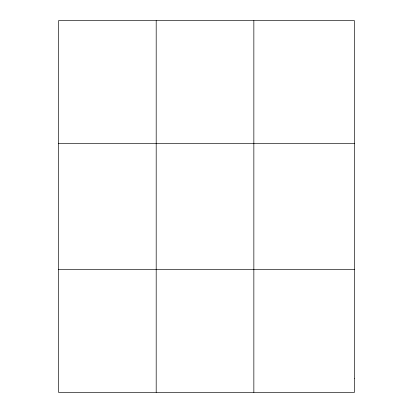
<?xml version="1.0" encoding="UTF-8"?>
<svg xmlns="http://www.w3.org/2000/svg" width="413" height="413" viewBox="0 0 413 413"><rect width="100%" height="100%" fill="white"/><g stroke="black" fill="none" stroke-linecap="round" stroke-linejoin="round"><path stroke-width="0.62" d="M156.191 392.35L156.191 20.65M253.85 392.35L253.85 20.65M58.532 143.311L354.468 143.311M58.532 269.689L354.468 269.689M354.468 378.721L354.468 392.35L58.532 392.35L58.532 20.65L354.468 20.65L354.468 378.721"/></g></svg>
